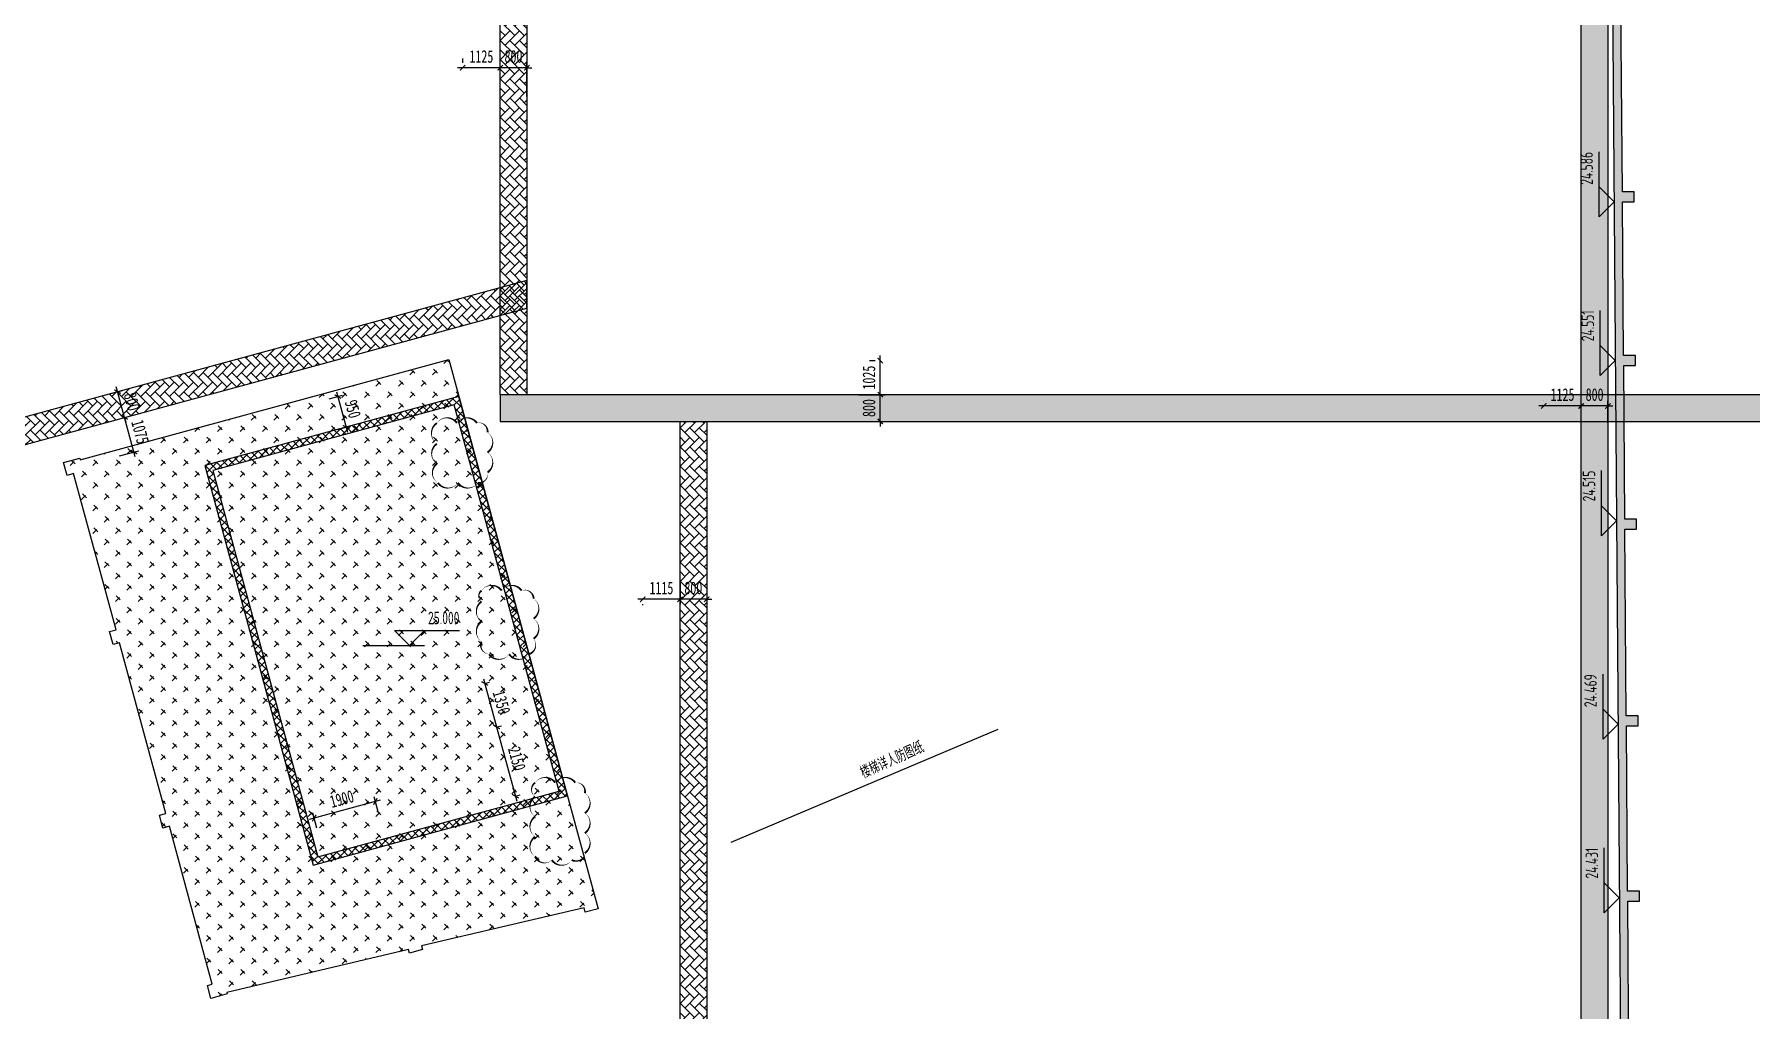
# Model space of a CAD drawing. Extents: x -302153 to 1239823, y 44204 to 1496698.
# Drawn here: x 921689 to 973128, y 860977 to 890200 of the extents above; entities that cross this region are included whole.
import ezdxf
from ezdxf.enums import TextEntityAlignment as Align
from ezdxf.xclip import XClip

# ---------------------------------------------------------------- set-up
doc = ezdxf.new("R2010")
doc.units = 0
doc.header["$LTSCALE"] = 1500
doc.header["$MEASUREMENT"] = 0
doc.header["$XCLIPFRAME"] = 0
doc.layers.get('0').update_dxf_attribs({"linetype": 'CONTINUOUS'})
doc.layers.get('Defpoints').update_dxf_attribs({"color": 2, "linetype": 'CONTINUOUS'})
for name, color, linetype in [('C-SHET-SHET', 144, 'CONTINUOUS'), ('HATCH1', 181, 'CONTINUOUS'), ('S_PLAN_DIMS', 3, 'CONTINUOUS'), ('S_PLAN_THIN', 83, 'CONTINUOUS'), ('SD_DIMS', 3, 'CONTINUOUS'), ('SD_THIN', 83, 'CONTINUOUS'), ('SE_HACH', 253, 'CONTINUOUS'), ('后浇带', 7, 'CONTINUOUS')]:
    doc.layers.add(name, color=color, linetype=linetype)
doc.layers.add('HATCH', color=254, linetype='CONTINUOUS', lineweight=0)
doc.layers.add('校队', color=6, linetype='CONTINUOUS', plot=False)
doc.styles.add('TSSD_Dimension', font='', dxfattribs={"width": 0.7})
doc.styles.add('TSSD_Label', font='tssdeng.shx', dxfattribs={"width": 0.7, "bigfont": 'hztxt.shx'})
doc.styles.add('TSSD_REIN', font='Tssdeng.shx', dxfattribs={"width": 0.7, "bigfont": 'hztxt.shx'})
doc.styles.get('TSSD_Dimension').set_extended_font_data('SimSun')
doc.dimstyles.new('TSSD_150_150', dxfattribs={"dimtxt": 375, "dimasz": 150, "dimexe": 150, "dimexo": 375, "dimgap": 150, "dimtad": 1, "dimdec": 0, "dimzin": 0, "dimdsep": 46, "dimtxsty": 'TSSD_Dimension', "dimblk": 'ARCHTICK', "dimblk1": 'ARCHTICK', "dimblk2": 'ARCHTICK', "dimcen": 0, "dimdle": 150, "dimclrt": 7, "dimadec": 0, "dimazin": 0, "dimtfac": 1, "dimtdec": 0, "dimtix": 1, "dimtmove": 2, "dimatfit": 3, "dimfxl": 1, "dimtolj": 1, "dimtzin": 0, "dimarcsym": 0})

# ---------------------------------------------------------------- blocks, each defined once
blk = doc.blocks.new('_ArchTick')
at = {"color": 0, "const_width": 0.25}
blk.add_lwpolyline([(-0.53, -0.53), (0.53, 0.53)], dxfattribs=at)
blk = doc.blocks.new('*D115')
at = {"layer": 'Defpoints', "color": 0, "transparency": 16777216}
for p in [(930076, 866716), (932090, 866547), (930257, 866049)]:
    blk.add_point(p, dxfattribs=at)
at = {"layer": 'SD_DIMS', "color": 0, "lineweight": -2, "transparency": 16777216}
for p, q in [((932054, 867254), (929931, 866677)), ((931992, 866909), (931870, 867359)), ((930158, 866411), (930036, 866861))]:
    blk.add_line(p, q, dxfattribs=at)
at = {"layer": 'SD_DIMS', "color": 0, "lineweight": -2, "transparency": 16777216, "xscale": 150, "yscale": 150, "zscale": 150}
for p, rotation in [((931909, 867214), 15.19259925798236), ((930076, 866716), 195.1925992579824)]:
    blk.add_blockref('_ArchTick', p, dxfattribs=dict(at, rotation=rotation))
at = {"layer": 'SD_DIMS', "color": 7, "transparency": 16777216, "insert": (930904, 867291), "char_height": 375, "attachment_point": 5, "rotation": 15.1926, "style": 'TSSD_Dimension'}
blk.add_mtext('\\A1;1900', dxfattribs=at)
blk = doc.blocks.new('*D116')
at = {"layer": 'Defpoints', "color": 0, "transparency": 16777216}
for p in [(930163, 879175), (930412, 878259), (931035, 878428)]:
    blk.add_point(p, dxfattribs=at)
at = {"layer": 'SD_DIMS', "color": 0, "lineweight": -2, "transparency": 16777216}
for p, q in [((930525, 879274), (930930, 879384)), ((930746, 879489), (931074, 878283)), ((930774, 878357), (931179, 878467))]:
    blk.add_line(p, q, dxfattribs=at)
at = {"layer": 'SD_DIMS', "color": 0, "lineweight": -2, "transparency": 16777216, "xscale": 150, "yscale": 150, "zscale": 150}
for p, rotation in [((930785, 879345), 105.2026522866076), ((931035, 878428), 285.2026522866076)]:
    blk.add_blockref('_ArchTick', p, dxfattribs=dict(at, rotation=rotation))
at = {"layer": 'SD_DIMS', "color": 7, "transparency": 16777216, "insert": (931236, 878975), "char_height": 375, "attachment_point": 5, "rotation": 285.2027, "style": 'TSSD_Dimension'}
blk.add_mtext('\\A1;950', dxfattribs=at)
blk = doc.blocks.new('*D117')
at = {"layer": 'Defpoints', "color": 0, "transparency": 16777216}
for p in [(934832, 870652), (935186, 869349), (935544, 869446)]:
    blk.add_point(p, dxfattribs=at)
at = {"layer": 'SD_DIMS', "color": 0, "lineweight": -2, "transparency": 16777216}
for p, q in [((935151, 870894), (935583, 869301)), ((935194, 870750), (935335, 870788)), ((935548, 869447), (935689, 869485))]:
    blk.add_line(p, q, dxfattribs=at)
at = {"layer": 'SD_DIMS', "color": 0, "lineweight": -2, "transparency": 16777216, "xscale": 150, "yscale": 150, "zscale": 150}
for p, rotation in [((935190, 870749), 105.2026553581415), ((935544, 869446), 285.2026553581414)]:
    blk.add_blockref('_ArchTick', p, dxfattribs=dict(at, rotation=rotation))
at = {"layer": 'SD_DIMS', "color": 7, "transparency": 16777216, "insert": (935693, 870186), "char_height": 375, "attachment_point": 5, "rotation": 285.2027, "style": 'TSSD_Dimension'}
blk.add_mtext('\\A1;1350', dxfattribs=at)
blk = doc.blocks.new('*D118')
at = {"layer": 'Defpoints', "color": 0, "transparency": 16777216}
for p in [(935186, 869349), (935750, 867274), (936108, 867372)]:
    blk.add_point(p, dxfattribs=at)
at = {"layer": 'SD_DIMS', "color": 0, "lineweight": -2, "transparency": 16777216}
for p, q in [((935505, 869591), (936147, 867227)), ((935548, 869447), (935689, 869485)), ((936112, 867373), (936253, 867411))]:
    blk.add_line(p, q, dxfattribs=at)
at = {"layer": 'SD_DIMS', "color": 0, "lineweight": -2, "transparency": 16777216, "xscale": 150, "yscale": 150, "zscale": 150}
for p, rotation in [((935544, 869446), 105.2026553581391), ((936108, 867372), 285.2026553581391)]:
    blk.add_blockref('_ArchTick', p, dxfattribs=dict(at, rotation=rotation))
at = {"layer": 'SD_DIMS', "color": 7, "transparency": 16777216, "insert": (936152, 868497), "char_height": 375, "attachment_point": 5, "rotation": 285.2027, "style": 'TSSD_Dimension'}
blk.add_mtext('\\A1;2150', dxfattribs=at)
blk = doc.blocks.new('*D238')
at = {"layer": 'Defpoints', "color": 0, "transparency": 16777216}
for p in [(466925, 1399065), (466925, 1398846), (468050, 1398183)]:
    blk.add_point(p, dxfattribs=at)
at = {"layer": 'S_PLAN_DIMS', "color": 0, "lineweight": -2, "transparency": 16777216}
for p, q in [((466925, 1399221), (466925, 1399215)), ((468050, 1398558), (468050, 1399215)), ((468200, 1399065), (466775, 1399065))]:
    blk.add_line(p, q, dxfattribs=at)
at = {"layer": 'S_PLAN_DIMS', "color": 0, "lineweight": -2, "transparency": 16777216, "xscale": 150, "yscale": 150, "zscale": 150, "rotation": 180}
blk.add_blockref('_ArchTick', (466925, 1399065), dxfattribs=at)
at = {"layer": 'S_PLAN_DIMS', "color": 0, "lineweight": -2, "transparency": 16777216, "xscale": 150, "yscale": 150, "zscale": 150}
blk.add_blockref('_ArchTick', (468050, 1399065), dxfattribs=at)
at = {"layer": 'S_PLAN_DIMS', "color": 7, "transparency": 16777216, "insert": (467488, 1399403), "char_height": 375, "attachment_point": 5, "style": 'TSSD_Dimension'}
blk.add_mtext('\\A1;1125', dxfattribs=at)
blk = doc.blocks.new('*D239')
at = {"layer": 'Defpoints', "color": 0, "transparency": 16777216}
for p in [(468050, 1399065), (468050, 1398183), (468850, 1398183)]:
    blk.add_point(p, dxfattribs=at)
at = {"layer": 'S_PLAN_DIMS', "color": 0, "lineweight": -2, "transparency": 16777216}
for p, q in [((468050, 1398558), (468050, 1399215)), ((468850, 1398558), (468850, 1399215)), ((468050, 1399065), (467900, 1399065)), ((468850, 1399065), (468050, 1399065)), ((468850, 1399065), (469000, 1399065))]:
    blk.add_line(p, q, dxfattribs=at)
at = {"layer": 'S_PLAN_DIMS', "color": 0, "lineweight": -2, "transparency": 16777216, "xscale": 150, "yscale": 150, "zscale": 150}
blk.add_blockref('_ArchTick', (468050, 1399065), dxfattribs=at)
at = {"layer": 'S_PLAN_DIMS', "color": 0, "lineweight": -2, "transparency": 16777216, "xscale": 150, "yscale": 150, "zscale": 150, "rotation": 180}
blk.add_blockref('_ArchTick', (468850, 1399065), dxfattribs=at)
at = {"layer": 'S_PLAN_DIMS', "color": 7, "transparency": 16777216, "insert": (468450, 1399403), "char_height": 375, "attachment_point": 5, "style": 'TSSD_Dimension'}
blk.add_mtext('\\A1;800', dxfattribs=at)
blk = doc.blocks.new('*D240')
at = {"layer": 'Defpoints', "color": 0, "transparency": 16777216}
for p in [(441040, 1394128), (439925, 1393468), (439925, 1393272)]:
    blk.add_point(p, dxfattribs=at)
at = {"layer": 'S_PLAN_DIMS', "color": 0, "lineweight": -2, "transparency": 16777216}
for p, q in [((441040, 1393753), (441040, 1393122)), ((441190, 1393272), (439775, 1393272)), ((439925, 1393093), (439925, 1393122))]:
    blk.add_line(p, q, dxfattribs=at)
at = {"layer": 'S_PLAN_DIMS', "color": 0, "lineweight": -2, "transparency": 16777216, "xscale": 150, "yscale": 150, "zscale": 150, "rotation": 180}
blk.add_blockref('_ArchTick', (439925, 1393272), dxfattribs=at)
at = {"layer": 'S_PLAN_DIMS', "color": 0, "lineweight": -2, "transparency": 16777216, "xscale": 150, "yscale": 150, "zscale": 150}
blk.add_blockref('_ArchTick', (441040, 1393272), dxfattribs=at)
at = {"layer": 'S_PLAN_DIMS', "color": 7, "transparency": 16777216, "insert": (440483, 1393610), "char_height": 375, "attachment_point": 5, "style": 'TSSD_Dimension'}
blk.add_mtext('\\A1;1115', dxfattribs=at)
blk = doc.blocks.new('*D241')
at = {"layer": 'Defpoints', "color": 0, "transparency": 16777216}
for p in [(441040, 1394128), (441840, 1394128), (441040, 1393272)]:
    blk.add_point(p, dxfattribs=at)
at = {"layer": 'S_PLAN_DIMS', "color": 0, "lineweight": -2, "transparency": 16777216}
for p, q in [((441040, 1393753), (441040, 1393122)), ((441840, 1393753), (441840, 1393122)), ((441040, 1393272), (440890, 1393272)), ((441840, 1393272), (441040, 1393272)), ((441840, 1393272), (441990, 1393272))]:
    blk.add_line(p, q, dxfattribs=at)
at = {"layer": 'S_PLAN_DIMS', "color": 0, "lineweight": -2, "transparency": 16777216, "xscale": 150, "yscale": 150, "zscale": 150}
blk.add_blockref('_ArchTick', (441040, 1393272), dxfattribs=at)
at = {"layer": 'S_PLAN_DIMS', "color": 0, "lineweight": -2, "transparency": 16777216, "xscale": 150, "yscale": 150, "zscale": 150, "rotation": 180}
blk.add_blockref('_ArchTick', (441840, 1393272), dxfattribs=at)
at = {"layer": 'S_PLAN_DIMS', "color": 7, "transparency": 16777216, "insert": (441440, 1393610), "char_height": 375, "attachment_point": 5, "style": 'TSSD_Dimension'}
blk.add_mtext('\\A1;800', dxfattribs=at)
blk = doc.blocks.new('*D242')
at = {"layer": 'Defpoints', "color": 0, "transparency": 16777216}
for p in [(447042, 1400427), (447096, 1400427), (446018, 1399402)]:
    blk.add_point(p, dxfattribs=at)
at = {"layer": 'S_PLAN_DIMS', "color": 0, "lineweight": -2, "transparency": 16777216}
for p, q in [((446721, 1400427), (446892, 1400427)), ((447042, 1399252), (447042, 1400577)), ((446393, 1399402), (447192, 1399402))]:
    blk.add_line(p, q, dxfattribs=at)
at = {"layer": 'S_PLAN_DIMS', "color": 0, "lineweight": -2, "transparency": 16777216, "xscale": 150, "yscale": 150, "zscale": 150}
for p, rotation in [((447042, 1400427), 90), ((447042, 1399402), 270)]:
    blk.add_blockref('_ArchTick', p, dxfattribs=dict(at, rotation=rotation))
at = {"layer": 'S_PLAN_DIMS', "color": 7, "transparency": 16777216, "insert": (446704, 1399915), "char_height": 375, "attachment_point": 5, "rotation": 90, "style": 'TSSD_Dimension'}
blk.add_mtext('\\A1;1025', dxfattribs=at)
blk = doc.blocks.new('*D243')
at = {"layer": 'Defpoints', "color": 0, "transparency": 16777216}
for p in [(446018, 1399402), (447042, 1399402), (445876, 1398602)]:
    blk.add_point(p, dxfattribs=at)
at = {"layer": 'S_PLAN_DIMS', "color": 0, "lineweight": -2, "transparency": 16777216}
for p, q in [((446393, 1399402), (447192, 1399402)), ((447042, 1399402), (447042, 1399552)), ((447042, 1398602), (447042, 1399402)), ((446251, 1398602), (447192, 1398602)), ((447042, 1398602), (447042, 1398452))]:
    blk.add_line(p, q, dxfattribs=at)
at = {"layer": 'S_PLAN_DIMS', "color": 0, "lineweight": -2, "transparency": 16777216, "xscale": 150, "yscale": 150, "zscale": 150}
for p, rotation in [((447042, 1399402), 270), ((447042, 1398602), 90)]:
    blk.add_blockref('_ArchTick', p, dxfattribs=dict(at, rotation=rotation))
at = {"layer": 'S_PLAN_DIMS', "color": 7, "transparency": 16777216, "insert": (446704, 1399002), "char_height": 375, "attachment_point": 5, "rotation": 90, "style": 'TSSD_Dimension'}
blk.add_mtext('\\A1;800', dxfattribs=at)
blk = doc.blocks.new('*D244')
at = {"layer": 'Defpoints', "color": 0, "transparency": 16777216}
for p in [(434525, 1409198), (434525, 1409100), (435650, 1407961)]:
    blk.add_point(p, dxfattribs=at)
at = {"layer": 'S_PLAN_DIMS', "color": 0, "lineweight": -2, "transparency": 16777216}
for p, q in [((434525, 1409475), (434525, 1409348)), ((435800, 1409198), (434375, 1409198)), ((435650, 1408336), (435650, 1409348))]:
    blk.add_line(p, q, dxfattribs=at)
at = {"layer": 'S_PLAN_DIMS', "color": 0, "lineweight": -2, "transparency": 16777216, "xscale": 150, "yscale": 150, "zscale": 150, "rotation": 180}
blk.add_blockref('_ArchTick', (434525, 1409198), dxfattribs=at)
at = {"layer": 'S_PLAN_DIMS', "color": 0, "lineweight": -2, "transparency": 16777216, "xscale": 150, "yscale": 150, "zscale": 150}
blk.add_blockref('_ArchTick', (435650, 1409198), dxfattribs=at)
at = {"layer": 'S_PLAN_DIMS', "color": 7, "transparency": 16777216, "insert": (435087, 1409535), "char_height": 375, "attachment_point": 5, "style": 'TSSD_Dimension'}
blk.add_mtext('\\A1;1125', dxfattribs=at)
blk = doc.blocks.new('*D245')
at = {"layer": 'Defpoints', "color": 0, "transparency": 16777216}
for p in [(435650, 1409198), (435650, 1407961), (436450, 1407961)]:
    blk.add_point(p, dxfattribs=at)
at = {"layer": 'S_PLAN_DIMS', "color": 0, "lineweight": -2, "transparency": 16777216}
for p, q in [((435650, 1409198), (435500, 1409198)), ((435650, 1408336), (435650, 1409348)), ((436450, 1409198), (435650, 1409198)), ((436450, 1408336), (436450, 1409348)), ((436450, 1409198), (436600, 1409198))]:
    blk.add_line(p, q, dxfattribs=at)
at = {"layer": 'S_PLAN_DIMS', "color": 0, "lineweight": -2, "transparency": 16777216, "xscale": 150, "yscale": 150, "zscale": 150}
blk.add_blockref('_ArchTick', (435650, 1409198), dxfattribs=at)
at = {"layer": 'S_PLAN_DIMS', "color": 0, "lineweight": -2, "transparency": 16777216, "xscale": 150, "yscale": 150, "zscale": 150, "rotation": 180}
blk.add_blockref('_ArchTick', (436450, 1409198), dxfattribs=at)
at = {"layer": 'S_PLAN_DIMS', "color": 7, "transparency": 16777216, "insert": (436050, 1409535), "char_height": 375, "attachment_point": 5, "style": 'TSSD_Dimension'}
blk.add_mtext('\\A1;800', dxfattribs=at)
blk = doc.blocks.new('*D226')
at = {"layer": 'Defpoints', "color": 0, "transparency": 16777216}
for p in [(423388, 1399277), (424184, 1399494), (423598, 1398505)]:
    blk.add_point(p, dxfattribs=at)
at = {"layer": 'S_PLAN_DIMS', "color": 0, "lineweight": -2, "transparency": 16777216}
for p, q in [((423750, 1399376), (424329, 1399533)), ((424184, 1399494), (424145, 1399638)), ((424394, 1398722), (424184, 1399494)), ((423960, 1398604), (424539, 1398761)), ((424394, 1398722), (424433, 1398577))]:
    blk.add_line(p, q, dxfattribs=at)
at = {"layer": 'S_PLAN_DIMS', "color": 0, "lineweight": -2, "transparency": 16777216, "xscale": 150, "yscale": 150, "zscale": 150}
for p, rotation in [((424184, 1399494), 285.2024868103974), ((424394, 1398722), 105.2024868103974)]:
    blk.add_blockref('_ArchTick', p, dxfattribs=dict(at, rotation=rotation))
at = {"layer": 'S_PLAN_DIMS', "color": 7, "transparency": 16777216, "insert": (424615, 1399196), "char_height": 375, "attachment_point": 5, "rotation": 285.2025, "style": 'TSSD_Dimension'}
blk.add_mtext('\\A1;800', dxfattribs=at)
blk = doc.blocks.new('*D227')
at = {"layer": 'Defpoints', "color": 0, "transparency": 16777216}
for p in [(424394, 1398722), (423598, 1398505), (423880, 1397468)]:
    blk.add_point(p, dxfattribs=at)
at = {"layer": 'S_PLAN_DIMS', "color": 0, "lineweight": -2, "transparency": 16777216}
for p, q in [((423960, 1398604), (424539, 1398761)), ((424715, 1397540), (424355, 1398866)), ((424242, 1397566), (424821, 1397724))]:
    blk.add_line(p, q, dxfattribs=at)
at = {"layer": 'S_PLAN_DIMS', "color": 0, "lineweight": -2, "transparency": 16777216, "xscale": 150, "yscale": 150, "zscale": 150}
for p, rotation in [((424394, 1398722), 105.2024868104129), ((424676, 1397684), 285.2024868104129)]:
    blk.add_blockref('_ArchTick', p, dxfattribs=dict(at, rotation=rotation))
at = {"layer": 'S_PLAN_DIMS', "color": 7, "transparency": 16777216, "insert": (424861, 1398291), "char_height": 375, "attachment_point": 5, "rotation": 285.2025, "style": 'TSSD_Dimension'}
blk.add_mtext('\\A1;1075', dxfattribs=at)
blk = doc.blocks.new('BW-28198709', base_point=(417020.2, 1312227.4, -1600))
at = {"layer": '后浇带'}
h = blk.add_hatch(dxfattribs=at)
h.set_pattern_fill('AR-HBONE', color=8, scale=2, angle=-90)
h.set_pattern_definition([(315, (-529349.23, 34233.85), (287.368196, -7e-14), [609.6, -203.2]), (45, (-529205.55, 34090.17), (287.368196, -7e-14), [609.6, -203.2])])
h.paths.add_polyline_path([(435649.7, 1399402.2), (436449.7, 1399402.2), (436450.1, 1417252.4), (435650.1, 1417252.4)])
h = blk.add_hatch(dxfattribs=at)
h.set_pattern_fill('AR-HBONE', color=8, scale=2, angle=-90)
h.set_pattern_definition([(315, (-496948.8, -0.0002), (287.368196, -7e-14), [609.6, -203.2]), (45, (-496805.11, -143.68), (287.368196, -7e-14), [609.6, -203.2])])
h.paths.add_polyline_path([(468050.2, 1376878.3), (468850.2, 1376878.3), (468850.4, 1417251.9), (468050.4, 1417251.9)])
h = blk.add_hatch(dxfattribs=at)
h.set_pattern_fill('AR-HBONE', color=8, scale=2, angle=-90)
h.set_pattern_definition([(315, (-500038.13, 144.75), (287.368196, -7e-14), [609.6, -203.2]), (45, (-499894.45, 1.07), (287.368196, -7e-14), [609.6, -203.2])])
h.paths.add_polyline_path([(417190.7, 1396763.9), (436449.6, 1401997.3), (436449.6, 1402826.3), (416980.9, 1397535.9)])
h = blk.add_hatch(dxfattribs=at)
h.set_pattern_fill('AR-HBONE', color=8, scale=2, angle=-90)
h.set_pattern_definition([(315, (-499898.8, -4115.08), (287.368196, -7e-14), [609.6, -203.2]), (45, (-499755.12, -4258.77), (287.368196, -7e-14), [609.6, -203.2])])
h.paths.add_polyline_path([(435649.7, 1398602.2), (497398.9, 1398602.4), (497398.9, 1399402.4), (435649.7, 1399402.2)])
h = blk.add_hatch(dxfattribs=at)
h.set_pattern_fill('AR-HBONE', color=8, scale=2, angle=-90)
h.set_pattern_definition([(315, (-523958.87, 14582.67), (287.368196, -7e-14), [609.6, -203.2]), (45, (-523815.19, 14438.99), (287.368196, -7e-14), [609.6, -203.2])])
h.paths.add_polyline_path([(441040, 1378581.7), (441840, 1378799.1), (441840.5, 1398602.2), (441040.5, 1398602.2)])
at = {"layer": '后浇带', "color": 8}
for points in [[(435650.1, 1417252.4), (436450.1, 1417252.4), (436449.7, 1399402.2), (435649.7, 1399402.2)], [(468050.4, 1417251.9), (468850.4, 1417251.9), (468850.2, 1376878.3), (468050.2, 1376878.3)], [(435649.7, 1398602.2), (497398.9, 1398602.4), (497398.9, 1399402.4), (435649.7, 1399402.2)]]:
    blk.add_lwpolyline(points, close=True, dxfattribs=at)
at = {"layer": '后浇带', "color": 8, "elevation": 0}
for points in [[(417190.7, 1396763.9), (436449.6, 1401997.3), (436449.6, 1402826.3), (416980.9, 1397535.9)], [(441040.5, 1398602.2), (441840.5, 1398602.2), (441840, 1378799.1), (441040, 1378581.7)]]:
    blk.add_lwpolyline(points, close=True, dxfattribs=at)
at = {"layer": 'S_PLAN_DIMS'}
for base, p1, p2, picture, middle in [((434525.1, 1409197.9), (435649.8, 1407961.1), (434525.1, 1409099.8), '*D244', (435087.4, 1409535.4)), ((435649.8, 1409197.9), (436449.8, 1407961), (435649.8, 1407961.1), '*D245', (436049.8, 1409535.4)), ((466925.1, 1399065.1), (468050.3, 1398183), (466925.1, 1398845.7), '*D238', (467487.7, 1399402.6)), ((468050.3, 1399065.1), (468850.3, 1398183), (468050.3, 1398183), '*D239', (468450.3, 1399402.6)), ((439925.1, 1393272.3), (441040.5, 1394128), (439925.1, 1393468.4), '*D240', (440482.8, 1393609.8)), ((441040.5, 1393272.3), (441840.5, 1394127.9), (441040.5, 1394128), '*D241', (441440.5, 1393609.8))]:
    dim = blk.add_linear_dim(base=base, p1=p1, p2=p2, dimstyle='TSSD_150_150', dxfattribs=at)
    dim.commit()
    dim.dimension.update_dxf_attribs({"geometry": picture, "text_midpoint": middle})
for base, p1, p2, picture, middle in [((447041.8, 1400427.4), (446017.9, 1399402.2), (447095.6, 1400427.4), '*D242', (446704.3, 1399914.8)), ((447041.8, 1399402.2), (445875.6, 1398602.2), (446017.9, 1399402.2), '*D243', (446704.3, 1399002.2))]:
    dim = blk.add_linear_dim(base=base, p1=p1, p2=p2, angle=90, dimstyle='TSSD_150_150', dxfattribs=at)
    dim.commit()
    dim.dimension.update_dxf_attribs({"geometry": picture, "text_midpoint": middle})
for p1, p2, picture, middle in [((423598.3, 1398505.4), (423388.5, 1399277.4), '*D226', (424614.8, 1399196.1)), ((423880.2, 1397468.1), (423598.3, 1398505.4), '*D227', (424860.7, 1398291.5))]:
    dim = blk.add_aligned_dim(p1=p1, p2=p2, distance=-824.6, dimstyle='TSSD_150_150', dxfattribs=at)
    dim.commit()
    dim.dimension.update_dxf_attribs({"geometry": picture, "text_midpoint": middle})

msp = doc.modelspace()

# ---------------------------------------------------------------- hatches: boundary and pattern name
at = {"layer": 'HATCH'}
h = msp.add_hatch(dxfattribs=at)
h.set_pattern_fill('石膏板', color=8, scale=2000, style=0)
h.set_pattern_definition([(45, (-60, -60), (-339.41125, 339.41125), [169.8, -310]), (135, (60, -60), (-339.41125, -339.41125), [169.8, -310])])
h.paths.add_polyline_path([(934113.5609, 880456.071), (938584.7687, 864002.9151), (938198.7667, 863898.0226), (938164.9717, 864025.9092), (933291.2906, 862893.0624), (933321.2084, 862779.4441), (932935.2064, 862674.5516), (932908.0743, 862777.5504), (927455.3788, 861487.8776), (927465.4941, 861447.5), (926982.863, 861316.4783), (926878.0031, 861702.3604), (927022.8499, 861741.7211), (925737.9171, 866470.246), (925544.9907, 866417.8201), (925440.0983, 866803.8221), (925633.0667, 866856.3884), (924243.2747, 871970.7929), (924050.2736, 871918.3466), (923945.3475, 872304.4677), (924138.2749, 872356.8944), (922866.4743, 877037.0931), (922673.4737, 876984.6469), (922568.585, 877370.6473), (923051.0689, 877501.8115), (923064.1987, 877453.4938)])
at = {"layer": 'HATCH1'}
h = msp.add_hatch(dxfattribs=at)
h.set_pattern_fill('HOLE_MATETIEL', color=256, scale=50, style=0)
h.set_pattern_definition([(45, (40136.61, -2e-09), (-112.253202, 112.253202), []), (135, (40136.61, -2e-09), (-112.253202, -112.253202), [])])
h.paths.add_polyline_path([(934415.0111, 879346.7449), (926796.6081, 877276.4919), (930042.2197, 865308.7519), (937666.8245, 867380.7673)])
h.paths.add_polyline_path([(927041.9574, 877135.9111), (934274.4591, 879101.2978), (937421.3753, 867521.319), (930182.8716, 865554.2281)], flags=16)
at = {"layer": 'SD_THIN'}
h = msp.add_hatch(dxfattribs=at)
h.set_pattern_fill('ARMORED', color=256, scale=20, style=0)
h.set_pattern_definition([(50, (381.8, 0), (143.452037, -12.550427), [15, -165]), (355, (381.8, 0), (-27.750267, 150.438427), [12, -132]), (100.4514, (393.75, -1.05), (115.701876, 137.887908), [12.748038, -140.228422]), (46.1842, (381.8, 40), (213.44821, -33.103803), [22.5, -247.5]), (96.6356, (399.58, 37.24), (186.93254, 194.823574), [19.122058, -210.3426]), (351.1842, (381.8, 40), (186.93239, 194.82372), [18, -198]), (21, (401.8, 30), (119.38141, -80.523778), [15, -165]), (326, (401.8, 30), (48.663066, 145.030009), [12, -132]), (71.4514, (411.75, 23.29), (168.044526, 64.5061), [12.748038, -140.228422]), (37.5, (381.797, 0), (2.431971, 66.5787708), [0, -130.4, 0, -134, 0, -132.5]), (7.5, (381.8, 0), (52.6139075, 78.8823424), [0, -76.4, 0, -127.4, 0, -50.5]), (327.5, (337.197, 0), (106.7644872, -4.5109743), [0, -50, 0, -156, 0, -207]), (317.5, (317.2, 0), (116.637234, 20.0209965), [0, -65, 0, -103.6, 0, -147]), (45, (381.8, 0), (-70.710678, 70.710678), [])])
edge = h.paths.add_edge_path()
edge.add_line((968871.2094, 912325.5005), (968871.2094, 907025.4982))
edge.add_line((968871.2094, 907025.4982), (969331.4323, 845627.3696))
edge.add_line((969331.4323, 845627.3696), (968071.2094, 845627.3696))
edge.add_line((968071.2094, 845627.3696), (968071.2094, 844808.6539))
edge.add_line((968071.2094, 844808.6539), (968251.2094, 844808.6539))
edge.add_line((968251.2094, 844808.6539), (968251.2094, 845327.3696))
edge.add_line((968251.2094, 845327.3696), (969721.2094, 845327.3696))
edge.add_line((969721.2094, 845327.3696), (969721.2094, 845627.3696))
edge.add_line((969721.2094, 845627.3696), (969581.4393, 845627.3696))
edge.add_line((969581.4393, 845627.3696), (969567.1974, 847527.3714))
edge.add_line((969567.1974, 847527.3714), (969817.1849, 847527.3714))
edge.add_line((969817.1849, 847527.3714), (969817.1849, 847827.3714))
edge.add_line((969817.1849, 847827.3714), (969564.9487, 847827.3714))
edge.add_line((969564.9487, 847827.3714), (969525.5962, 853077.3696))
edge.add_line((969525.5962, 853077.3696), (969875.5892, 853077.3696))
edge.add_line((969875.5892, 853077.3696), (969875.5892, 853377.3696))
edge.add_line((969875.5892, 853377.3696), (969523.3475, 853377.3696))
edge.add_line((969523.3475, 853377.3696), (969481.3715, 858977.3696))
edge.add_line((969481.3715, 858977.3696), (969831.3645, 858977.3696))
edge.add_line((969831.3645, 858977.3696), (969831.3645, 859277.3696))
edge.add_line((969831.3645, 859277.3696), (969479.1228, 859277.3696))
edge.add_line((969479.1228, 859277.3696), (969442.019, 864227.3702))
edge.add_line((969442.019, 864227.3702), (969792.012, 864227.3702))
edge.add_line((969792.012, 864227.3702), (969792.012, 864527.3702))
edge.add_line((969792.012, 864527.3702), (969439.7703, 864527.3702))
edge.add_line((969439.7703, 864527.3702), (969402.6665, 869477.3696))
edge.add_line((969402.6665, 869477.3696), (969752.6595, 869477.3696))
edge.add_line((969752.6595, 869477.3696), (969752.6595, 869777.3696))
edge.add_line((969752.6595, 869777.3696), (969400.4178, 869777.3696))
edge.add_line((969400.4178, 869777.3696), (969358.4418, 875377.3696))
edge.add_line((969358.4418, 875377.3696), (969708.4348, 875377.3696))
edge.add_line((969708.4348, 875377.3696), (969708.4348, 875677.3696))
edge.add_line((969708.4348, 875677.3696), (969356.1931, 875677.3696))
edge.add_line((969356.1931, 875677.3696), (969321.7128, 880277.3708))
edge.add_line((969321.7128, 880277.3708), (969671.8931, 880277.3708))
edge.add_line((969671.8931, 880277.3708), (969671.8931, 880577.3708))
edge.add_line((969671.8931, 880577.3708), (969319.4641, 880577.3708))
edge.add_line((969319.4641, 880577.3708), (969284.9838, 885177.3696))
edge.add_line((969284.9838, 885177.3696), (969634.9768, 885177.3696))
edge.add_line((969634.9768, 885177.3696), (969634.9768, 885477.3696))
edge.add_line((969634.9768, 885477.3696), (969282.7351, 885477.3696))
edge.add_line((969282.7351, 885477.3696), (969240.7591, 891077.3696))
edge.add_line((969240.7591, 891077.3696), (969590.752, 891077.3696))
edge.add_line((969590.752, 891077.3696), (969590.752, 891377.3696))
edge.add_line((969590.752, 891377.3696), (969238.5103, 891377.3696))
edge.add_line((969238.5103, 891377.3696), (969204.0301, 895977.3696))
edge.add_line((969204.0301, 895977.3696), (969554.023, 895977.3696))
edge.add_line((969554.023, 895977.3696), (969554.023, 896277.3696))
edge.add_line((969554.023, 896277.3696), (969201.7813, 896277.3696))
edge.add_line((969201.7813, 896277.3696), (969167.3011, 900877.3696))
edge.add_line((969167.3011, 900877.3696), (969517.294, 900877.3696))
edge.add_line((969517.294, 900877.3696), (969517.294, 901177.3696))
edge.add_line((969517.294, 901177.3696), (969165.0523, 901177.3696))
edge.add_line((969165.0523, 901177.3696), (969123.4511, 906727.3696))
edge.add_line((969123.4511, 906727.3696), (969471.2094, 906727.3696))
edge.add_line((969471.2094, 906727.3696), (969471.2094, 907027.3696))
edge.add_line((969471.2094, 907027.3696), (969121.2094, 907027.3696))
edge.add_line((969121.2094, 907027.3696), (969121.2094, 912077.3719))
edge.add_line((969121.2094, 912077.3719), (969771.2094, 912077.3719))
edge.add_line((969771.2094, 912077.3719), (969771.2094, 912327.3719))
edge.add_line((969771.2094, 912327.3719), (968871.2094, 912327.3719))
edge.add_line((968871.2094, 912327.3719), (968871.2094, 912077.3719))

# ---------------------------------------------------------------- linework, layer by layer
at = {"layer": 'HATCH1'}
for points in [[(934415.0111, 879346.7449), (926796.6081, 877276.4919), (930042.2197, 865308.7519), (937666.8245, 867380.7673)], [(934274.4591, 879101.2978), (927041.9574, 877135.9111), (930182.8716, 865554.2281), (937421.3753, 867521.319)]]:
    msp.add_lwpolyline(points, close=True, dxfattribs=at)
at = {"layer": 'S_PLAN_THIN'}
msp.add_line((942573.8952, 865997.0549), (950573.8954, 869377.3693), dxfattribs=at)
at = {"layer": 'SD_THIN', "color": 2}
for p, q in [((968584.9768, 885627.3696), (968584.9768, 886677.3696)), ((969034.9768, 885177.3696), (968584.9768, 885627.3696)), ((968584.9768, 884727.3696), (968584.9768, 885627.3696)), ((969034.9768, 885177.3696), (968584.9768, 884727.3696)), ((968620.5814, 880877.3696), (968620.5814, 881927.3696)), ((969070.5814, 880427.3696), (968620.5814, 880877.3696)), ((968620.5814, 879977.3696), (968620.5814, 880877.3696)), ((969070.5814, 880427.3696), (968620.5814, 879977.3696)), ((968656.5608, 876077.3696), (968656.5608, 877127.3696)), ((969106.5608, 875627.3696), (968656.5608, 876077.3696)), ((968656.5608, 875177.3696), (968656.5608, 876077.3696)), ((969106.5608, 875627.3696), (968656.5608, 875177.3696)), ((968702.2841, 869977.369), (968702.2841, 871027.369)), ((969152.2841, 869527.369), (968702.2841, 869977.369)), ((968702.2841, 869077.369), (968702.2841, 869977.369)), ((969152.2841, 869527.369), (968702.2841, 869077.369)), ((968741.2618, 864777.3702), (968741.2618, 865827.3702)), ((969191.2618, 864327.3702), (968741.2618, 864777.3702)), ((968741.2618, 863877.3702), (968741.2618, 864777.3702)), ((969191.2618, 864327.3702), (968741.2618, 863877.3702))]:
    msp.add_line(p, q, dxfattribs=at)
at = {"layer": 'SD_THIN', "color": 1}
for p, q in [((931535.8812, 871887.7837), (933379.8161, 871887.7837)), ((932929.8161, 871887.7837), (932479.8161, 872337.7837)), ((932479.8161, 872337.7837), (933379.8161, 872337.7837)), ((932929.8161, 871887.7837), (933379.8161, 872337.7837)), ((933379.8161, 872337.7837), (934429.8161, 872337.7837))]:
    msp.add_line(p, q, dxfattribs=at)
at = {"layer": 'SD_THIN'}
for points in [[(968871.2094, 912325.5005), (968871.2094, 907025.4982), (969331.4323, 845627.3696)], [(969479.1228, 859277.3696), (969442.019, 864227.3702), (969792.012, 864227.3702), (969792.012, 864527.3702), (969439.7703, 864527.3702), (969402.6665, 869477.3696), (969752.6595, 869477.3696), (969752.6595, 869777.3696), (969400.4178, 869777.3696), (969358.4418, 875377.3696), (969708.4348, 875377.3696), (969708.4348, 875677.3696), (969356.1931, 875677.3696), (969321.7128, 880277.3708), (969671.8931, 880277.3708), (969671.8931, 880577.3708), (969319.4641, 880577.3708), (969284.9838, 885177.3696), (969634.9768, 885177.3696), (969634.9768, 885477.3696), (969282.7351, 885477.3696), (969240.7591, 891077.3696)]]:
    msp.add_lwpolyline(points, dxfattribs=at)
at = {"layer": 'SE_HACH', "color": 8, "elevation": 0.0111}
msp.add_lwpolyline([(934113.5609, 880456.071), (938584.7687, 864002.9151), (938198.7667, 863898.0226), (938164.9717, 864025.9092), (933291.2906, 862893.0624), (933321.2084, 862779.4441), (932935.2064, 862674.5516), (932908.0743, 862777.5504), (927455.3788, 861487.8776), (927465.4941, 861447.5), (926982.863, 861316.4783), (926878.0031, 861702.3604), (927022.8499, 861741.7211), (925737.9171, 866470.246), (925544.9907, 866417.8201), (925440.0983, 866803.8221), (925633.0667, 866856.3884), (924243.2747, 871970.7929), (924050.2736, 871918.3466), (923945.3475, 872304.4677), (924138.2749, 872356.8944), (922866.4743, 877037.0931), (922673.4737, 876984.6469), (922568.585, 877370.6473), (923051.0689, 877501.8115), (923064.1987, 877453.4938)], close=True, dxfattribs=at)
at = {"layer": '校队', "color": 6}
for points in [[(933753.286, 878553.8104, 0, 60, -0.52056705), (934353.286, 878553.8104, 0, 60, -0.52056705), (934953.286, 878553.8104, 0, 60, -0.52056705), (935271.9275, 878272.4518, 0, 60, -0.52056705), (935271.9275, 877672.4518, 0, 60, -0.52056705), (935271.9275, 877072.4518, 0, 60, -0.52056705), (934982.3817, 876761.9977, 0, 60, -0.52056705), (934382.3817, 876761.9977, 0, 60, -0.52056705), (933782.3817, 876761.9977, 0, 60, -0.52056705), (933753.286, 877332.902, 0, 60, -0.52056705), (933753.286, 877932.902, 0, 60, -0.52056705)], [(935092.7471, 873532.5595, 0, 60, -0.52056705), (935692.7471, 873532.5595, 0, 60, -0.52056705), (936292.7471, 873532.5595, 0, 60, -0.52056705), (936652.7176, 873292.53, 0, 60, -0.52056705), (936652.7176, 872692.53, 0, 60, -0.52056705), (936652.7176, 872092.53, 0, 60, -0.52056705), (936516.3211, 871628.9264, 0, 60, -0.52056705), (935916.3211, 871628.9264, 0, 60, -0.52056705), (935316.3211, 871628.9264, 0, 60, -0.52056705), (935092.7471, 872005.3524, 0, 60, -0.52056705), (935092.7471, 872605.3524, 0, 60, -0.52056705), (935092.7471, 873205.3524, 0, 60, -0.52056705)], [(936699.169, 867777.8255, 0, 60, -0.52056705), (937299.169, 867777.8255, 0, 60, -0.52056705), (937899.169, 867777.8255, 0, 60, -0.52056705), (938189.082, 867467.7385, 0, 60, -0.52056705), (938189.082, 866867.7385, 0, 60, -0.52056705), (938189.082, 866267.7385, 0, 60, -0.52056705), (938189.082, 865667.7385, 0, 60, -0.52056705), (937797.9233, 865458.8971, 0, 60, -0.52056705), (937197.9233, 865458.8971, 0, 60, -0.52056705), (936699.169, 865560.1428, 0, 60, -0.52056705), (936699.169, 866160.1428, 0, 60, -0.52056705), (936699.169, 866760.1428, 0, 60, -0.52056705), (936699.169, 867360.1428, 0, 60, -0.52056705)]]:
    msp.add_lwpolyline(points, format="xyseb", close=True, dxfattribs=at)

# ---------------------------------------------------------------- block references
at = {"layer": 'C-SHET-SHET'}
ref = msp.add_blockref('BW-28198709', (917020.2426, 792227.3696, -1600.0008), dxfattribs=at)
XClip(ref).set_block_clipping_path([(435362.5638281001, 1350480.475677236), (436231.0677362112, 1350716.4861888569), (436530.3850969381, 1350694.5491639881), (443223.895106666, 1352232.2498489721), (443223.8951079109, 1352727.369602198), (450423.8948637702, 1352727.369602198), (450423.8948637702, 1350727.3695845981), (479823.8968168952, 1350727.3695845981), (479823.8968168952, 1352727.369602198), (487023.8967896138, 1352727.369602198), (487023.8967983952, 1367527.371133002), (505623.8950209829, 1367527.371121967), (505623.895020982, 1373527.3695999871), (510923.894022796, 1373527.3695999871), (510823.894846655, 1384227.3695992811), (516473.895020988, 1384227.369599273), (516323.895020987, 1410427.3695992811), (511023.893581031, 1410427.3687550919), (511023.8948474519, 1426727.3695992799), (512923.895654668, 1426727.3695992799), (512923.895654668, 1427927.3695992441), (522823.895654668, 1427927.3695992441), (522823.895654668, 1441531.582584409), (401660.4589128681, 1441531.582584409), (424761.4938001998, 1368899.427608334)])

# ---------------------------------------------------------------- texts
at = {"layer": 'S_PLAN_THIN', "style": 'TSSD_REIN', "width": 0.7}
msp.add_text('楼梯详人防图纸', height=375, rotation=24.02010309, dxfattribs=at).set_placement((946589.7405, 867781.7158), align=Align.BOTTOM_LEFT)
at = {"layer": 'SD_THIN', "color": 2, "style": 'TSSD_Label', "width": 0.7}
for s, p in [('24.586', (968509.9768, 886677.3696)), ('24.551', (968545.5814, 881927.3696)), ('24.515', (968581.5608, 877127.3696)), ('24.469', (968627.2841, 871027.369)), ('24.431', (968666.2618, 865827.3702))]:
    msp.add_text(s, height=375, rotation=90, dxfattribs=at).set_placement(p, align=Align.BOTTOM_RIGHT)
at = {"layer": 'SD_THIN', "color": 1, "style": 'TSSD_Label', "width": 0.7}
msp.add_text('25.000', height=375, dxfattribs=at).set_placement((934429.8161, 872412.7837), align=Align.BOTTOM_RIGHT)

# ---------------------------------------------------------------- dimensions: what is measured, and where the dimension line sits
at = {"layer": 'SD_DIMS'}
for p1, p2, distance, picture, middle in [((930163.058, 879175.4276), (930412.0973, 878258.9783), 644.9941, '*D116', (931235.6887, 878974.8462)), ((934832.2581, 870651.8482), (935186.3489, 869348.816), 370.6537, '*D117', (935692.6749, 870186.034)), ((935186.3489, 869348.816), (935750.0767, 867274.333), 370.6537, '*D118', (936151.5842, 868497.2764)), ((932090.1446, 866547.1271), (930256.6768, 866049.2392), -691.2481, '*D115', (930903.8124, 867290.9768))]:
    dim = msp.add_aligned_dim(p1=p1, p2=p2, distance=distance, dimstyle='TSSD_150_150', dxfattribs=at)
    dim.commit()
    dim.dimension.update_dxf_attribs({"geometry": picture, "text_midpoint": middle})

doc.saveas('drawing.dxf')
